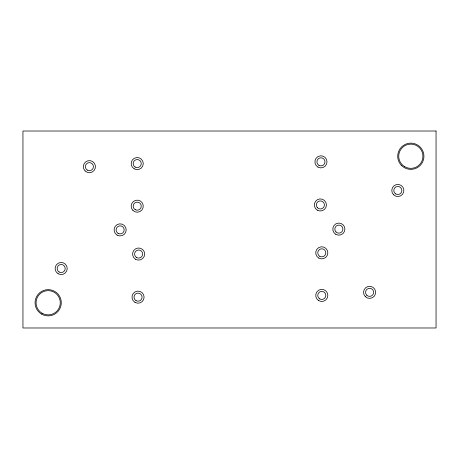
<?xml version="1.0" encoding="UTF-8"?>
<svg xmlns="http://www.w3.org/2000/svg" width="459" height="459" viewBox="0 0 459 459"><rect width="100%" height="100%" fill="white"/><g stroke="black" fill="none" stroke-linecap="round" stroke-linejoin="round"><path stroke-width="0.69" d="M436.05 131.016L22.95 131.016L22.95 327.984L436.05 327.984L436.05 131.016M336.005 231.967A4.033 4.033 0 0 0 342.758 230.16A4.033 4.033 0 0 0 337.813 225.214A4.033 4.033 0 0 0 336.005 231.967M335.833 234.354A6.053 6.053 0 0 0 344.91 229.116A6.053 6.053 0 0 0 335.833 223.872A6.053 6.053 0 0 0 335.833 234.354M118.124 233.384A4.033 4.033 0 0 0 124.177 229.884A4.033 4.033 0 0 0 118.124 226.39A4.033 4.033 0 0 0 118.124 233.384M117.114 235.128A6.053 6.053 0 0 0 126.196 229.884A6.053 6.053 0 0 0 117.114 224.646A6.053 6.053 0 0 0 117.114 235.128M135.193 167.076A4.033 4.033 0 0 0 141.252 163.582A4.033 4.033 0 0 0 135.193 160.088A4.033 4.033 0 0 0 135.193 167.076M134.189 168.826A6.053 6.053 0 0 0 143.265 163.582A6.053 6.053 0 0 0 134.189 158.338A6.053 6.053 0 0 0 134.189 168.826M136.03 300.651A4.033 4.033 0 0 0 142.083 297.157A4.033 4.033 0 0 0 136.03 293.657A4.033 4.033 0 0 0 136.03 300.651M135.021 302.395A6.053 6.053 0 0 0 144.103 297.157A6.053 6.053 0 0 0 135.021 291.913A6.053 6.053 0 0 0 135.021 302.395M59.154 272.015A4.033 4.033 0 0 0 65.207 268.521A4.033 4.033 0 0 0 59.154 265.027A4.033 4.033 0 0 0 59.154 272.015M58.144 273.765A6.053 6.053 0 0 0 67.226 268.521A6.053 6.053 0 0 0 58.144 263.277A6.053 6.053 0 0 0 58.144 273.765M136.61 257.545A4.033 4.033 0 0 0 142.663 254.051A4.033 4.033 0 0 0 136.61 250.557A4.033 4.033 0 0 0 136.61 257.545M135.6 259.295A6.053 6.053 0 0 0 144.683 254.051A6.053 6.053 0 0 0 135.6 248.807A6.053 6.053 0 0 0 135.6 259.295M87.382 170.151A4.033 4.033 0 0 0 93.435 166.657A4.033 4.033 0 0 0 87.382 163.163A4.033 4.033 0 0 0 87.382 170.151M85.122 170.937A6.053 6.053 0 0 0 95.248 168.224A6.053 6.053 0 0 0 87.835 160.811A6.053 6.053 0 0 0 85.122 170.937M41.62 314.117A13.116 13.116 0 0 0 61.294 302.756A13.116 13.116 0 0 0 41.62 291.396A13.116 13.116 0 0 0 41.62 314.117M42.119 313.245A12.106 12.106 0 0 0 60.284 302.756A12.106 12.106 0 0 0 42.119 292.268A12.106 12.106 0 0 0 42.119 313.245M135.193 209.665A4.033 4.033 0 0 0 141.252 206.171A4.033 4.033 0 0 0 135.193 202.677A4.033 4.033 0 0 0 135.193 209.665M132.932 210.452A6.053 6.053 0 0 0 143.059 207.738A6.053 6.053 0 0 0 135.646 200.325A6.053 6.053 0 0 0 132.932 210.452M366.747 295.2A4.033 4.033 0 0 0 373.5 293.387A4.033 4.033 0 0 0 368.554 288.447A4.033 4.033 0 0 0 366.747 295.2M365.318 296.623A6.053 6.053 0 0 0 375.445 293.909A6.053 6.053 0 0 0 368.032 286.496A6.053 6.053 0 0 0 365.318 296.623M317.519 207.801A4.033 4.033 0 0 0 324.272 205.993A4.033 4.033 0 0 0 319.326 201.048A4.033 4.033 0 0 0 317.519 207.801M317.347 210.193A6.053 6.053 0 0 0 326.424 204.949A6.053 6.053 0 0 0 317.347 199.705A6.053 6.053 0 0 0 317.347 210.193M319.768 298.912A4.033 4.033 0 0 0 325.821 295.418A4.033 4.033 0 0 0 319.768 291.924A4.033 4.033 0 0 0 319.768 298.912M318.758 300.662A6.053 6.053 0 0 0 327.841 295.418A6.053 6.053 0 0 0 318.758 290.174A6.053 6.053 0 0 0 318.758 300.662M319.768 256.323A4.033 4.033 0 0 0 325.821 252.829A4.033 4.033 0 0 0 319.768 249.335A4.033 4.033 0 0 0 319.768 256.323M318.758 258.073A6.053 6.053 0 0 0 327.841 252.829A6.053 6.053 0 0 0 318.758 247.585A6.053 6.053 0 0 0 318.758 258.073M404.769 166.732A12.106 12.106 0 0 0 422.934 156.244A12.106 12.106 0 0 0 404.769 145.755A12.106 12.106 0 0 0 404.769 166.732M318.93 165.343A4.033 4.033 0 0 0 324.989 161.843A4.033 4.033 0 0 0 318.93 158.349A4.033 4.033 0 0 0 318.93 165.343M395.813 193.973A4.033 4.033 0 0 0 401.866 190.479A4.033 4.033 0 0 0 395.813 186.985A4.033 4.033 0 0 0 395.813 193.973M393.552 194.759A6.053 6.053 0 0 0 403.679 192.046A6.053 6.053 0 0 0 396.266 184.633A6.053 6.053 0 0 0 393.552 194.759M317.926 167.087A6.053 6.053 0 0 0 327.003 161.843A6.053 6.053 0 0 0 317.926 156.605A6.053 6.053 0 0 0 317.926 167.087M401.55 165.521A13.116 13.116 0 0 0 423.496 159.64A13.116 13.116 0 0 0 407.431 143.575A13.116 13.116 0 0 0 401.55 165.521"/></g></svg>
